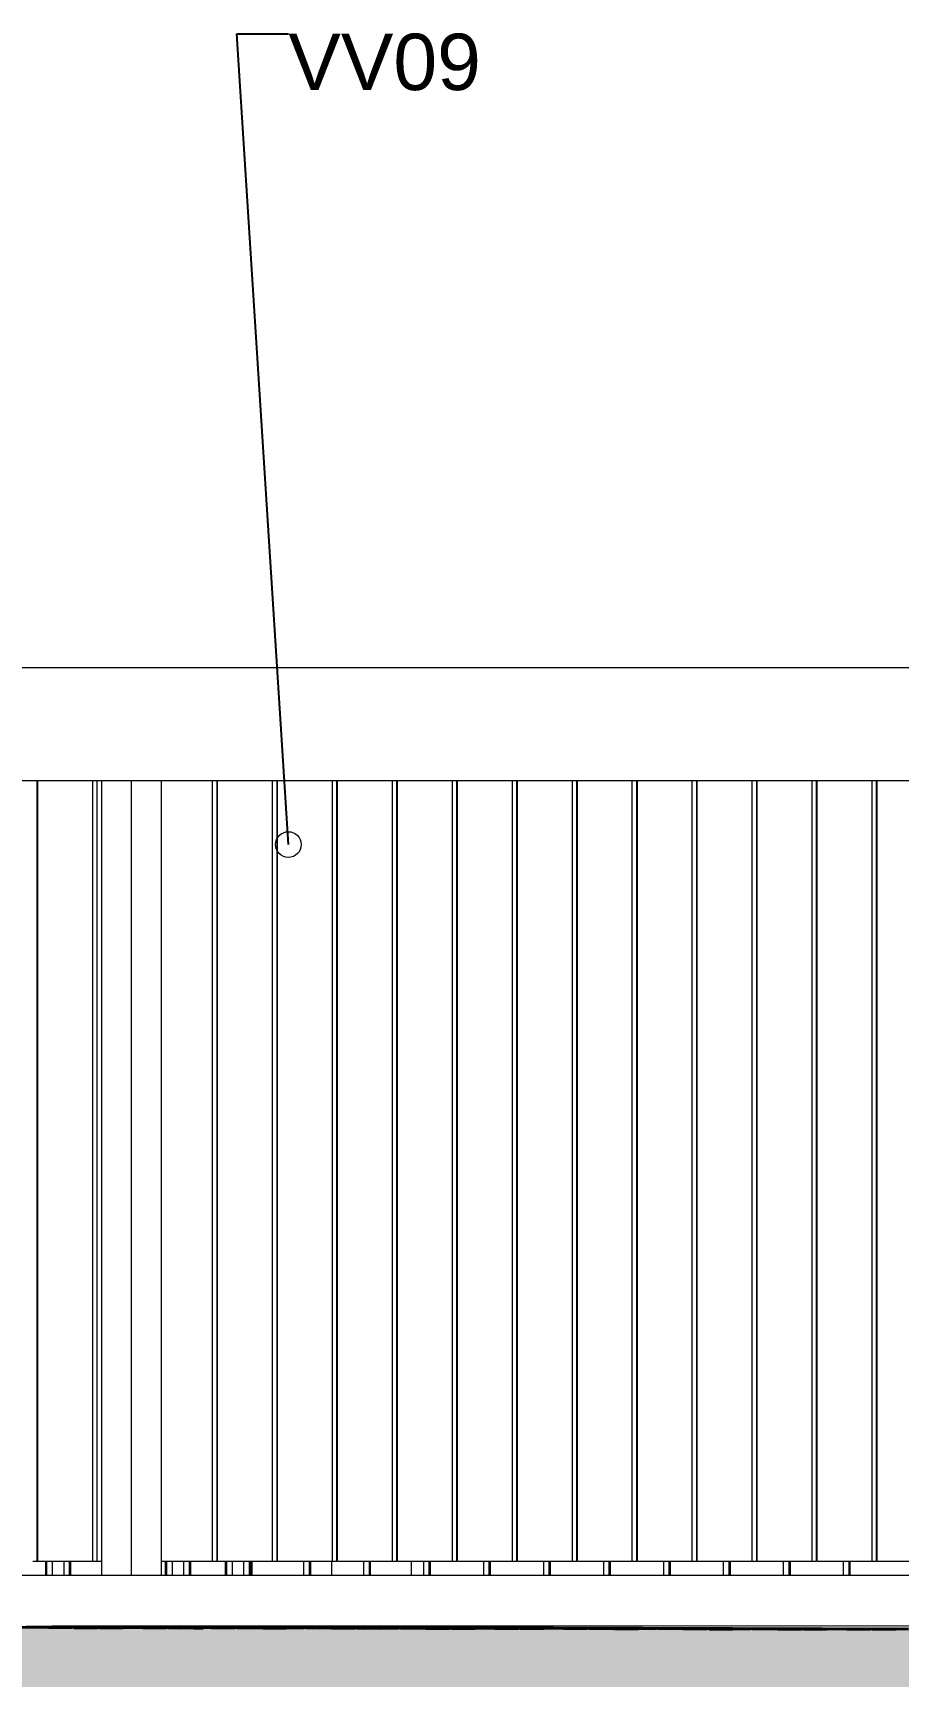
# Model space of a CAD drawing. Header units: millimetres. Extents: x -280990 to -136866, y -15139 to 7194.
# Drawn here: x -197240 to -194170, y -378 to 5452 of the extents above; entities that cross this region are included whole.
import ezdxf

# ---------------------------------------------------------------- set-up
doc = ezdxf.new("R2010")
doc.units = ezdxf.units.MM
doc.header["$MEASUREMENT"] = 0
for name, color, linetype, lineweight in [('Annotation - Label_Pen_No__1', 7, 'Continuous', 13), ('New_0_Pen_No__1', 7, 'Continuous', 13), ('New_2D Drafting - General_Pen_No__1', 7, 'Continuous', 13), ('New_Shell - Roof_Pen_No__1', 7, 'Continuous', 13), ('New_Site & Landscape - Terrain_Pen_No__1', 7, 'Continuous', 13), ('New_Structural - Bearing_Pen_No__1', 7, 'Continuous', 13)]:
    doc.layers.add(name, color=color, linetype=linetype, lineweight=lineweight)
for name, color, linetype, lineweight, true_color in [('New_2D Drafting - General_Pen_No__61', 7, 'Continuous', 20, 0x6a6a6a), ('New_Site & Landscape - Terrain_Pen_No__180', 7, 'Continuous', 15, 0xd6cda7), ('New_Site & Landscape - Terrain_Pen_No__93', 7, 'Continuous', 13, 0xa2a233)]:
    doc.layers.add(name, color=color, linetype=linetype, lineweight=lineweight, true_color=true_color)
doc.styles.add('GENERATED_STYLE_1', font='')
doc.styles.get('GENERATED_STYLE_1').set_extended_font_data('Arial')
doc.dimstyles.new('GENERATED_STYLE__2', dxfattribs={"dimtxt": 0.18, "dimasz": 182.4, "dimexe": 0.18, "dimexo": 0.0625, "dimgap": 0, "dimtad": 0, "dimtih": 1, "dimtoh": 1, "dimdec": 4, "dimzin": 0, "dimdsep": 46, "dimcen": 0.09, "dimadec": 0, "dimazin": 0, "dimtfac": 1, "dimtdec": 4, "dimtmove": 0, "dimatfit": 3, "dimldrblk": 'ARROWHEAD_1', "dimfxl": 0, "dimtolj": 1, "dimtzin": 0, "dimarcsym": 0})

# ---------------------------------------------------------------- blocks, each defined once
blk = doc.blocks.new('ARROWHEAD_1')
at = {"color": 0, "linetype": 'Continuous', "lineweight": 0}
blk.add_line((0, 0), (-1, 0), dxfattribs=at)
blk.add_circle((0, 0), 0.25, dxfattribs=at)

msp = doc.modelspace()

# ---------------------------------------------------------------- hatches: boundary and pattern name
at = {"layer": 'New_2D Drafting - General_Pen_No__61', "linetype": 'Continuous', "lineweight": 20, "true_color": 0x6a6a6a}
h = msp.add_hatch(dxfattribs=at)
h.set_pattern_fill('Dashed_0002', color=251, style=0, pattern_type=2)
h.set_pattern_definition([(45, (-941499.18, -2e-12), (-183.84776, 183.84776), [194.99999, -65]), (45, (-941499.18, 183.85), (-183.84776, 183.84776), [194.99999, -65])])
h.paths.add_polyline_path([(-222021.0116, -2621.8452), (-222021.0116, -11572.327), (-190614.3895, -11572.327), (-190614.3895, -199.363), (-197156.8894, -200.6962), (-197156.8884, -205.6962), (-201626.3622, -201.208), (-204316.707, -199.8387), (-207647.7489, -199.8387), (-211829.8206, -199.8387), (-214196.2217, -216.8353), (-214344.4356, -215.9146), (-222021.0116, -280.0598)])
at = {"layer": 'New_Site & Landscape - Terrain_Pen_No__180', "linetype": 'Continuous', "lineweight": 0, "true_color": 0x353329}
msp.add_hatch(color=250, dxfattribs=at).paths.add_polyline_path([(-202316.7416, -199.0045), (-203815.861, -199.9446), (-210881.6268, -199.9446), (-211646.8721, -200.0474), (-212846.4585, -210.2176), (-221414.7347, -277.7897), (-221414.7347, -15138.6962), (-190741.844, -15138.6962), (-190741.844, -221.3919)])

# ---------------------------------------------------------------- linework, layer by layer
at = {"layer": 'New_0_Pen_No__1', "color": 7, "linetype": 'Continuous', "lineweight": 13}
msp.add_line((-197315.8734, -20), (-191943.5418, -20), dxfattribs=at)
at = {"layer": 'New_2D Drafting - General_Pen_No__1', "color": 7, "linetype": 'Continuous', "lineweight": 13, "flags": 128}
msp.add_lwpolyline([(-222021.0116, -2621.8452), (-222021.0116, -11572.327), (-190614.3895, -11572.327), (-190614.3895, -199.363), (-197156.8894, -200.6962), (-197156.8884, -205.6962), (-201626.3622, -201.208), (-204316.707, -199.8387), (-207647.7489, -199.8387), (-211829.8206, -199.8387), (-214196.2217, -216.8353), (-214344.4356, -215.9146), (-222021.0116, -280.0598)], close=True, dxfattribs=at)
at = {"layer": 'New_Shell - Roof_Pen_No__1', "color": 7, "linetype": 'Continuous', "lineweight": 13}
for p, q in [((-202121.0427, 3200), (-191945.6622, 3200)), ((-202121.0427, 2800), (-196389.6416, 2800)), ((-196389.3843, 2800), (-196177.065, 2800)), ((-196176.5504, 2800), (-195964.4884, 2800)), ((-195963.7165, 2800), (-195751.9118, 2800)), ((-195750.8826, 2800), (-195539.3352, 2800)), ((-195538.0487, 2800), (-195326.7585, 2800)), ((-195325.2148, 2800), (-195114.1819, 2800)), ((-195112.3809, 2800), (-194901.6053, 2800)), ((-194899.547, 2800), (-194689.0287, 2800)), ((-194686.7131, 2800), (-194476.4521, 2800)), ((-194473.8792, 2800), (-194263.8754, 2800)), ((-194261.0452, 2800), (-194051.2988, 2800))]:
    msp.add_line(p, q, dxfattribs=at)
at = {"layer": 'New_Site & Landscape - Terrain_Pen_No__1', "color": 7, "linetype": 'Continuous', "lineweight": 13}
for p, q in [((-190741.844, -215.5715), (-200043.531, -197.6962)), ((-197302.9867, -205.647), (-197219.2702, -205.8378)), ((-197240.015, -204.5799), (-197301.0737, -204.5416)), ((-197237.0662, -202.7017), (-197298.1249, -202.7693)), ((-197275.3269, -207.3243), (-197191.6104, -207.515)), ((-197212.3552, -206.2571), (-197273.4139, -206.2189)), ((-197264.726, -201.3317), (-197181.0095, -201.3558)), ((-197184.6954, -207.9343), (-197245.7541, -207.8961)), ((-197240.015, -204.5799), (-197217.3571, -204.7324)), ((-197240.015, -204.5799), (-197156.2985, -204.7706)), ((-197177.0433, -203.5127), (-197238.102, -203.4744)), ((-197237.0662, -202.7017), (-197214.4084, -202.7933)), ((-197237.0662, -202.7017), (-197153.3497, -202.7257)), ((-197174.0945, -201.6983), (-197235.1532, -201.7659)), ((-197212.3552, -206.2571), (-197189.6974, -206.4096)), ((-197212.3552, -206.2571), (-197128.6387, -206.4478)), ((-197149.3835, -205.1899), (-197210.4422, -205.1517)), ((-197146.4347, -203.0682), (-197207.4934, -203.1358)), ((-197184.6954, -207.9343), (-197162.0376, -208.0869)), ((-197184.6954, -207.9343), (-197100.9789, -208.1251)), ((-197121.7237, -206.8672), (-197182.7824, -206.8289)), ((-197177.0433, -203.5127), (-197154.3854, -203.6652)), ((-197177.0433, -203.5127), (-197093.3268, -203.7034)), ((-197174.0945, -201.6983), (-197151.4367, -201.7899)), ((-197174.0945, -201.6983), (-197090.378, -201.7223)), ((-197111.1228, -200.6948), (-197172.1815, -200.7624)), ((-197094.064, -208.5444), (-197155.1226, -208.5062)), ((-197149.3835, -205.1899), (-197126.7256, -205.3424)), ((-197149.3835, -205.1899), (-197065.667, -205.3807)), ((-197086.4118, -204.1227), (-197147.4705, -204.0845)), ((-197146.4347, -203.0682), (-197123.7769, -203.1599)), ((-197146.4347, -203.0682), (-197062.7182, -203.0923)), ((-197083.463, -202.0648), (-197144.5217, -202.1324)), ((-197121.7237, -206.8672), (-197099.0659, -207.0197)), ((-197121.7237, -206.8672), (-197038.0072, -207.0579)), ((-197058.752, -205.8), (-197119.8107, -205.7617)), ((-197111.1228, -200.6948), (-197088.4649, -200.7864)), ((-197111.1228, -200.6948), (-197027.4063, -200.7188)), ((-197094.064, -208.5444), (-197071.4061, -208.6969)), ((-197094.064, -208.5444), (-197010.3474, -208.7351)), ((-197031.0922, -207.4772), (-197092.1509, -207.439)), ((-197086.4118, -204.1227), (-197063.7539, -204.2753)), ((-197086.4118, -204.1227), (-197002.6953, -204.3135)), ((-197083.463, -202.0648), (-197060.8052, -202.1564)), ((-197083.463, -202.0648), (-196999.7465, -202.0888)), ((-197020.4913, -201.0613), (-197081.55, -201.1289)), ((-197003.4325, -209.1545), (-197064.4911, -209.1162)), ((-197058.752, -205.8), (-197036.0942, -205.9525)), ((-197058.752, -205.8), (-196975.0355, -205.9907)), ((-196995.7803, -204.7328), (-197056.839, -204.6946)), ((-197055.8033, -203.4347), (-197056.8128, -203.4359)), ((-197055.8033, -203.4347), (-197054.3621, -203.4406)), ((-197055.8033, -203.4347), (-196978.1817, -203.457)), ((-196992.8315, -202.4313), (-197053.8902, -202.4989)), ((-197031.0922, -207.4772), (-197008.4344, -207.6297)), ((-197031.0922, -207.4772), (-196947.3757, -207.668)), ((-196968.1205, -206.41), (-197029.1792, -206.3718)), ((-197020.4913, -201.0613), (-196997.8335, -201.153)), ((-197020.4913, -201.0613), (-196936.7748, -201.0854)), ((-197003.4325, -209.1545), (-196980.7746, -209.307)), ((-197003.4325, -209.1545), (-196919.7159, -209.3452)), ((-196940.4608, -208.0873), (-197001.5194, -208.049)), ((-196995.7803, -204.7328), (-196973.1225, -204.8853)), ((-196995.7803, -204.7328), (-196912.0638, -204.9235)), ((-196939.4415, -203.6615), (-196993.8673, -203.6274)), ((-196992.8315, -202.4313), (-196970.1737, -202.5229)), ((-196992.8315, -202.4313), (-196909.115, -202.4553)), ((-196929.8598, -201.4278), (-196990.9185, -201.4954)), ((-196720.2254, -200.2248), (-196987.1733, -203.5697)), ((-196978.1817, -203.457), (-196972.0867, -203.4889)), ((-196968.1205, -206.41), (-196945.4627, -206.5626)), ((-196968.1205, -206.41), (-196884.404, -206.6008)), ((-196905.1488, -205.3429), (-196966.2075, -205.3046)), ((-196927.8361, -202.8262), (-196963.2587, -202.8654)), ((-196940.4608, -208.0873), (-196917.8029, -208.2398)), ((-196940.4608, -208.0873), (-196856.7442, -208.278)), ((-196877.4891, -207.0201), (-196938.5477, -206.9819)), ((-196931.0219, -203.6776), (-196910.1507, -203.8181)), ((-196929.8598, -201.4278), (-196907.202, -201.5195)), ((-196929.8598, -201.4278), (-196846.1433, -201.4519)), ((-196866.8881, -200.4244), (-196927.9468, -200.492)), ((-196902.2001, -202.9108), (-196927.8363, -202.8262)), ((-196849.8293, -208.6973), (-196910.8879, -208.6591)), ((-196908.7238, -203.7205), (-196849.0921, -203.8564)), ((-196905.1488, -205.3429), (-196882.491, -205.4954)), ((-196905.1488, -205.3429), (-196821.4323, -205.5336)), ((-196842.1771, -204.2757), (-196903.2358, -204.2374)), ((-196902.2001, -202.9108), (-196879.5422, -203.1474)), ((-196902.2001, -202.9108), (-196818.4835, -203.3489)), ((-196846.0927, -201.802), (-196900.287, -201.862)), ((-196877.4891, -207.0201), (-196854.8312, -207.1726)), ((-196877.4891, -207.0201), (-196793.7725, -207.2108)), ((-196814.5173, -205.9529), (-196875.576, -205.9147)), ((-196811.5686, -203.857), (-196872.6272, -203.6555)), ((-196866.8881, -200.4244), (-196844.2303, -200.516)), ((-196866.8881, -200.4244), (-196783.1716, -200.4484)), ((-196849.8293, -208.6973), (-196827.1714, -208.8498)), ((-196849.8293, -208.6973), (-196766.1127, -208.8881)), ((-196786.8576, -207.6302), (-196847.9162, -207.5919)), ((-196839.2284, -201.8246), (-196846.0936, -201.802)), ((-196842.1771, -204.2757), (-196819.5193, -204.4282)), ((-196842.1771, -204.2757), (-196758.4606, -204.4664)), ((-196839.2284, -201.8246), (-196816.5705, -202.0612)), ((-196839.2284, -201.8246), (-196755.5118, -202.2627)), ((-196776.2566, -200.7909), (-196837.3153, -200.8585)), ((-196759.1978, -209.3074), (-196820.2565, -209.2692)), ((-196814.5173, -205.9529), (-196791.8595, -206.1054)), ((-196814.5173, -205.9529), (-196730.8008, -206.1437)), ((-196751.5456, -204.8857), (-196812.6043, -204.8475)), ((-196811.5686, -203.857), (-196805.6852, -203.9185)), ((-196811.5686, -203.857), (-196796.4346, -203.9362)), ((-196748.5969, -202.7708), (-196809.6555, -202.5693)), ((-196786.8576, -207.6302), (-196764.1997, -207.7827)), ((-196786.8576, -207.6302), (-196703.141, -207.8209)), ((-196723.8859, -206.563), (-196784.9445, -206.5247)), ((-196776.2566, -200.7909), (-196768.0502, -200.8241)), ((-196776.2566, -200.7909), (-196765.6447, -200.794)), ((-196768.0512, -200.8241), (-196753.5988, -200.975)), ((-196765.6459, -200.794), (-196692.5401, -201.1765)), ((-196759.1978, -209.3074), (-196736.5399, -209.4599)), ((-196759.1978, -209.3074), (-196675.4812, -209.4981)), ((-196696.2261, -208.2402), (-196757.2847, -208.202)), ((-196751.5456, -204.8857), (-196728.8878, -205.0382)), ((-196751.5456, -204.8857), (-196667.8291, -205.0765)), ((-196748.5969, -202.7708), (-196725.939, -203.0074)), ((-196748.5969, -202.7708), (-196664.8803, -203.209)), ((-196685.6252, -201.6846), (-196746.6838, -201.4831)), ((-196723.8859, -206.563), (-196701.228, -206.7155)), ((-196723.8859, -206.563), (-196640.1693, -206.7537)), ((-196660.9142, -205.4958), (-196721.9728, -205.4576)), ((-196657.9654, -203.7171), (-196719.024, -203.5155)), ((-196696.2261, -208.2402), (-196673.5682, -208.3927)), ((-196696.2261, -208.2402), (-196612.5095, -208.431)), ((-196633.2544, -207.173), (-196694.313, -207.1348)), ((-196685.6252, -201.6846), (-196662.9673, -201.9212)), ((-196685.6252, -201.6846), (-196601.9086, -202.1228)), ((-196622.6535, -200.5984), (-196683.7121, -200.3969)), ((-196668.5663, -209.9175), (-196677.1534, -209.9121)), ((-196668.5663, -209.9175), (-196666.225, -209.9332)), ((-196668.5663, -209.9175), (-196635.9521, -209.9918)), ((-196605.5946, -208.8503), (-196666.6533, -208.812)), ((-196660.9142, -205.4958), (-196638.2563, -205.6483)), ((-196660.9142, -205.4958), (-196577.1976, -205.6865)), ((-196597.9424, -204.4286), (-196659.0011, -204.3904)), ((-196657.9654, -203.7171), (-196635.3075, -203.9536)), ((-196657.9654, -203.7171), (-196574.2488, -204.1552)), ((-196594.9937, -202.6309), (-196656.0523, -202.4293)), ((-196633.2544, -207.173), (-196610.5965, -207.3255)), ((-196633.2544, -207.173), (-196549.5378, -207.3638)), ((-196570.2827, -206.1059), (-196631.3413, -206.0676)), ((-196622.6535, -200.5984), (-196599.9956, -200.835)), ((-196622.6535, -200.5984), (-196538.9369, -201.0366)), ((-196605.5946, -208.8503), (-196582.9367, -209.0028)), ((-196605.5946, -208.8503), (-196521.878, -209.041)), ((-196542.6229, -207.7831), (-196603.6816, -207.7449)), ((-196597.9424, -204.4286), (-196575.2846, -204.5811)), ((-196597.9424, -204.4286), (-196514.2259, -204.6194)), ((-196594.9937, -202.6309), (-196572.3358, -202.8674)), ((-196594.9937, -202.6309), (-196511.2771, -203.069)), ((-196532.022, -201.5447), (-196593.0806, -201.3431)), ((-196514.9631, -209.4603), (-196576.0218, -209.4221)), ((-196570.2827, -206.1059), (-196547.6248, -206.2584)), ((-196570.2827, -206.1059), (-196486.5661, -206.2966)), ((-196507.311, -205.0387), (-196568.3696, -205.0004)), ((-196504.3622, -203.5771), (-196565.4209, -203.3755)), ((-196542.6229, -207.7831), (-196519.965, -207.9356)), ((-196542.6229, -207.7831), (-196458.9063, -207.9738)), ((-196479.6512, -206.7159), (-196540.7098, -206.6777)), ((-196532.022, -201.5447), (-196509.3641, -201.7812)), ((-196532.022, -201.5447), (-196448.3054, -201.9828)), ((-196514.9631, -209.4603), (-196492.3052, -209.6128)), ((-196514.9631, -209.4603), (-196431.2466, -209.6511)), ((-196451.9914, -208.3931), (-196513.0501, -208.3549)), ((-196507.311, -205.0387), (-196484.6531, -205.1912)), ((-196507.311, -205.0387), (-196423.5944, -205.2294)), ((-196504.3622, -203.5771), (-196481.7043, -203.8136)), ((-196504.3622, -203.5771), (-196420.6456, -204.0152)), ((-196441.3905, -202.4909), (-196502.4491, -202.2893)), ((-196424.3316, -210.0704), (-196485.3903, -210.0322)), ((-196479.6512, -206.7159), (-196456.9933, -206.8684)), ((-196479.6512, -206.7159), (-196395.9346, -206.9067)), ((-196416.6795, -205.6487), (-196477.7381, -205.6105)), ((-196413.7307, -204.5233), (-196474.7894, -204.3217)), ((-196451.9914, -208.3931), (-196429.3335, -208.5457)), ((-196451.9914, -208.3931), (-196368.2748, -208.5839)), ((-196389.0197, -207.326), (-196450.0784, -207.2877)), ((-196441.3905, -202.4909), (-196418.7326, -202.7274)), ((-196441.3905, -202.4909), (-196357.6739, -202.929)), ((-196378.4188, -201.4047), (-196439.4774, -201.2031)), ((-196424.3316, -210.0704), (-196401.6737, -210.2229)), ((-196424.3316, -210.0704), (-196340.6151, -210.2611)), ((-196361.3599, -209.0032), (-196422.4186, -208.965)), ((-196416.6795, -205.6487), (-196394.0216, -205.8012)), ((-196416.6795, -205.6487), (-196332.9629, -205.8395)), ((-196413.7307, -204.5233), (-196396.3141, -204.7051)), ((-196413.7307, -204.5233), (-196368.9298, -204.7578)), ((-196350.759, -203.4371), (-196411.8177, -203.2355)), ((-196389.0197, -207.326), (-196366.3618, -207.4785)), ((-196389.0197, -207.326), (-196305.3031, -207.5167)), ((-196326.048, -206.2588), (-196387.1067, -206.2206)), ((-196378.4188, -201.4047), (-196355.7609, -201.6412)), ((-196378.4188, -201.4047), (-196294.7022, -201.8428)), ((-196361.3599, -209.0032), (-196338.702, -209.1557)), ((-196361.3599, -209.0032), (-196277.6434, -209.194)), ((-196298.3882, -207.936), (-196359.4469, -207.8978)), ((-196350.759, -203.4371), (-196328.1011, -203.6737)), ((-196350.759, -203.4371), (-196267.0424, -203.8752)), ((-196287.7873, -202.3509), (-196348.846, -202.1493)), ((-196270.7284, -209.6133), (-196331.7871, -209.575)), ((-196326.048, -206.2588), (-196303.3901, -206.4113)), ((-196326.048, -206.2588), (-196242.3314, -206.4495)), ((-196263.0763, -205.1916), (-196324.1349, -205.1534)), ((-196260.1275, -204.3833), (-196321.1862, -204.1818)), ((-196298.3882, -207.936), (-196275.7303, -208.0885)), ((-196298.3882, -207.936), (-196214.6717, -208.1268)), ((-196235.4165, -206.8688), (-196296.4752, -206.8306)), ((-196287.7873, -202.3509), (-196265.1294, -202.5875)), ((-196287.7873, -202.3509), (-196204.0707, -202.789)), ((-196270.7284, -209.6133), (-196248.0705, -209.7658)), ((-196270.7284, -209.6133), (-196187.0119, -209.804)), ((-196207.7567, -208.5461), (-196268.8154, -208.5079)), ((-196263.0763, -205.1916), (-196240.4184, -205.3441)), ((-196263.0763, -205.1916), (-196179.3597, -205.3824)), ((-196260.1275, -204.3833), (-196237.4696, -204.6199)), ((-196260.1275, -204.3833), (-196176.411, -204.8214)), ((-196197.1558, -203.2971), (-196258.2145, -203.0956)), ((-196180.0969, -210.2233), (-196241.1556, -210.1851)), ((-196235.4165, -206.8688), (-196212.7586, -207.0214)), ((-196235.4165, -206.8688), (-196151.7, -207.0596)), ((-196172.4448, -205.8017), (-196233.5035, -205.7634)), ((-196207.7567, -208.5461), (-196185.0988, -208.6986)), ((-196207.7567, -208.5461), (-196124.0402, -208.7368)), ((-196144.785, -207.4789), (-196205.8437, -207.4407)), ((-196197.1558, -203.2971), (-196174.4979, -203.5337)), ((-196197.1558, -203.2971), (-196113.4392, -203.7352)), ((-196134.1841, -202.2109), (-196195.2428, -202.0094)), ((-196180.0969, -210.2233), (-196157.4391, -210.3758)), ((-196180.0969, -210.2233), (-196096.3804, -210.4141)), ((-196117.1252, -209.1561), (-196178.1839, -209.1179)), ((-196172.4448, -205.8017), (-196149.7869, -205.9542)), ((-196172.4448, -205.8017), (-196088.7282, -205.9924)), ((-196106.5243, -204.2433), (-196167.583, -204.0418)), ((-196089.4654, -210.8334), (-196150.5241, -210.7952)), ((-196144.785, -207.4789), (-196122.1271, -207.6314)), ((-196144.785, -207.4789), (-196061.0685, -207.6697)), ((-196081.8133, -206.4117), (-196142.872, -206.3735)), ((-196134.1841, -202.2109), (-196111.5262, -202.4475)), ((-196134.1841, -202.2109), (-196050.4675, -202.649)), ((-196117.1252, -209.1561), (-196094.4673, -209.3087)), ((-196117.1252, -209.1561), (-196033.4087, -209.3469)), ((-196054.1535, -208.089), (-196115.2122, -208.0507)), ((-196106.5243, -204.2433), (-196083.8664, -204.4799)), ((-196106.5243, -204.2433), (-196022.8078, -204.6814)), ((-196043.5526, -203.1571), (-196104.6113, -202.9556)), ((-196089.4654, -210.8334), (-196066.8076, -210.9859)), ((-196089.4654, -210.8334), (-196005.7489, -211.0241)), ((-196026.4937, -209.7662), (-196087.5524, -209.728)), ((-196081.8133, -206.4117), (-196059.1554, -206.5642)), ((-196081.8133, -206.4117), (-195998.0968, -206.6025)), ((-196015.8928, -205.1896), (-196076.9515, -204.988)), ((-196054.1535, -208.089), (-196031.4956, -208.2415)), ((-196054.1535, -208.089), (-195970.437, -208.2797)), ((-195991.1818, -207.0218), (-196052.2405, -206.9836)), ((-196043.5526, -203.1571), (-196020.8947, -203.3937)), ((-196043.5526, -203.1571), (-195959.8361, -203.5952)), ((-194439.3746, -208.4659), (-196028.9398, -202.5191)), ((-196026.4937, -209.7662), (-196003.8359, -209.9187)), ((-196026.4937, -209.7662), (-195942.7772, -209.957)), ((-195963.522, -208.699), (-196024.5807, -208.6608)), ((-196015.8928, -205.1896), (-195993.2349, -205.4261)), ((-196015.8928, -205.1896), (-195941.425, -205.5793)), ((-195952.9211, -204.1034), (-196013.9798, -203.9018)), ((-196000.9488, -205.465), (-195996.1837, -205.4971)), ((-195935.8622, -210.3763), (-195996.9209, -210.338)), ((-195991.1818, -207.0218), (-195968.5239, -207.1743)), ((-195991.1818, -207.0218), (-195907.4653, -207.2125)), ((-195928.2101, -205.9546), (-195989.2688, -205.9164)), ((-195963.522, -208.699), (-195940.8642, -208.8515)), ((-195963.522, -208.699), (-195879.8055, -208.8898)), ((-195900.5503, -207.6318), (-195961.609, -207.5936)), ((-195952.9211, -204.1034), (-195930.2632, -204.3399)), ((-195952.9211, -204.1034), (-195869.2046, -204.5415)), ((-195939.7846, -202.8526), (-195951.0081, -202.8156)), ((-195935.8622, -210.3763), (-195913.2044, -210.5288)), ((-195935.8622, -210.3763), (-195852.1457, -210.567)), ((-195872.8905, -209.3091), (-195933.9492, -209.2708)), ((-195928.2101, -205.9546), (-195905.5522, -206.1071)), ((-195928.2101, -205.9546), (-195844.4936, -206.1454)), ((-195862.2896, -205.0496), (-195923.3483, -204.848)), ((-195845.2308, -210.9863), (-195906.2894, -210.9481)), ((-195900.5503, -207.6318), (-195877.8924, -207.7844)), ((-195900.5503, -207.6318), (-195816.8338, -207.8226)), ((-195837.5786, -206.5647), (-195898.6373, -206.5264)), ((-195886.6769, -203.0513), (-195867.2915, -203.2537)), ((-195875.2584, -203.094), (-195806.2329, -203.4553)), ((-195872.8905, -209.3091), (-195850.2327, -209.4616)), ((-195872.8905, -209.3091), (-195789.174, -209.4998)), ((-195809.9188, -208.2419), (-195870.9775, -208.2037)), ((-195862.2896, -205.0496), (-195839.6317, -205.2861)), ((-195862.2896, -205.0496), (-195778.5731, -205.4877)), ((-195799.3179, -203.9634), (-195860.3766, -203.7618)), ((-195845.2308, -210.9863), (-195822.5729, -211.1388)), ((-195845.2308, -210.9863), (-195761.5142, -211.1771)), ((-195782.259, -209.9191), (-195843.3177, -209.8809)), ((-195837.5786, -206.5647), (-195814.9207, -206.7172)), ((-195837.5786, -206.5647), (-195753.8621, -206.7554)), ((-195754.5993, -211.5964), (-195815.6579, -211.5581)), ((-195809.9188, -208.2419), (-195787.261, -208.3944)), ((-195809.9188, -208.2419), (-195726.2023, -208.4327)), ((-195746.9471, -207.1747), (-195808.0058, -207.1365)), ((-195799.3179, -203.9634), (-195776.66, -204.1999)), ((-195799.3179, -203.9634), (-195715.6014, -204.4015)), ((-195782.259, -209.9191), (-195759.6012, -210.0717)), ((-195782.259, -209.9191), (-195698.5425, -210.1099)), ((-195719.2873, -208.852), (-195780.346, -208.8137)), ((-195708.6864, -204.9096), (-195769.7451, -204.708)), ((-195754.5993, -211.5964), (-195733.7453, -211.7368)), ((-195754.5993, -211.5964), (-195670.8827, -211.7871)), ((-195691.6276, -210.5292), (-195752.6862, -210.491)), ((-195746.9471, -207.1747), (-195724.2893, -207.3272)), ((-195746.9471, -207.1747), (-195663.2306, -207.3655)), ((-195683.9754, -206.1075), (-195745.0341, -206.0693)), ((-195719.2873, -208.852), (-195696.6295, -209.0045)), ((-195719.2873, -208.852), (-195635.5708, -209.0427)), ((-195656.3156, -207.7848), (-195717.3743, -207.7465)), ((-195708.6864, -204.9096), (-195686.0286, -205.1461)), ((-195708.6864, -204.9096), (-195624.9699, -205.3477)), ((-195691.6276, -210.5292), (-195668.9697, -210.6817)), ((-195691.6276, -210.5292), (-195607.911, -210.72)), ((-195628.6559, -209.462), (-195689.7145, -209.4238)), ((-195683.9754, -206.1075), (-195661.3175, -206.2601)), ((-195683.9754, -206.1075), (-195600.2589, -206.2983)), ((-195618.0549, -205.8558), (-195679.1136, -205.6542)), ((-195600.9961, -211.1393), (-195662.0547, -211.101)), ((-195656.3156, -207.7848), (-195633.6578, -207.9373)), ((-195656.3156, -207.7848), (-195572.5991, -207.9755)), ((-195593.3439, -206.7176), (-195654.4026, -206.6794)), ((-195628.6559, -209.462), (-195605.998, -209.6145)), ((-195628.6559, -209.462), (-195544.9393, -209.6528)), ((-195565.6841, -208.3948), (-195626.7428, -208.3566)), ((-195626.4042, -204.025), (-195623.0568, -204.0599)), ((-195618.0549, -205.8558), (-195595.3971, -206.0924)), ((-195618.0549, -205.8558), (-195534.3384, -206.2939)), ((-195555.0832, -204.7696), (-195616.1419, -204.568)), ((-195600.9961, -211.1393), (-195578.3382, -211.2918)), ((-195600.9961, -211.1393), (-195517.2795, -211.33)), ((-195538.0244, -210.0721), (-195599.083, -210.0338)), ((-195593.3439, -206.7176), (-195570.6861, -206.8701)), ((-195593.3439, -206.7176), (-195509.6274, -206.9083)), ((-195510.3646, -211.7493), (-195571.4233, -211.7111)), ((-195565.6841, -208.3948), (-195543.0263, -208.5474)), ((-195565.6841, -208.3948), (-195481.9676, -208.5856)), ((-195502.7124, -207.3277), (-195563.7711, -207.2894)), ((-195555.0832, -204.7696), (-195532.4254, -205.0062)), ((-195555.0832, -204.7696), (-195471.3667, -205.2077)), ((-195538.0244, -210.0721), (-195515.3665, -210.2246)), ((-195538.0244, -210.0721), (-195454.3078, -210.2628)), ((-195475.0527, -209.0049), (-195536.1113, -208.9667)), ((-195464.4517, -205.7158), (-195525.5104, -205.5143)), ((-195510.3646, -211.7493), (-195487.7067, -211.9018)), ((-195510.3646, -211.7493), (-195426.648, -211.9401)), ((-195447.3929, -210.6821), (-195508.4515, -210.6439)), ((-195502.7124, -207.3277), (-195480.0546, -207.4802)), ((-195502.7124, -207.3277), (-195418.9959, -207.5184)), ((-195475.0527, -209.0049), (-195452.3948, -209.1574)), ((-195475.0527, -209.0049), (-195391.3361, -209.1956)), ((-195412.081, -207.9377), (-195473.1396, -207.8995)), ((-195464.4517, -205.7158), (-195441.7939, -205.9524)), ((-195464.4517, -205.7158), (-195380.7352, -206.1539)), ((-195447.3929, -210.6821), (-195424.735, -210.8347)), ((-195447.3929, -210.6821), (-195363.6763, -210.8729)), ((-195384.4212, -209.615), (-195445.4798, -209.5767)), ((-195373.8203, -206.662), (-195434.8789, -206.4605)), ((-195356.7614, -211.2922), (-195417.8201, -211.254)), ((-195412.081, -207.9377), (-195389.4231, -208.0902)), ((-195412.081, -207.9377), (-195328.3644, -208.1285)), ((-195349.1092, -206.8705), (-195410.1679, -206.8323)), ((-195384.4212, -209.615), (-195361.7633, -209.7675)), ((-195384.4212, -209.615), (-195300.7046, -209.8057)), ((-195321.4495, -208.5478), (-195382.5081, -208.5095)), ((-195373.8203, -206.662), (-195372.8866, -206.6718)), ((-195373.8203, -206.662), (-195371.4186, -206.6746)), ((-195310.8486, -205.5758), (-195371.9072, -205.3743)), ((-195356.7614, -211.2922), (-195334.1035, -211.4447)), ((-195356.7614, -211.2922), (-195273.0448, -211.4829)), ((-195293.7897, -210.225), (-195354.8484, -210.1868)), ((-195349.1092, -206.8705), (-195326.4514, -207.0231)), ((-195349.1092, -206.8705), (-195265.3927, -207.0613)), ((-195266.1299, -211.9023), (-195327.1886, -211.864)), ((-195321.4495, -208.5478), (-195298.7916, -208.7003)), ((-195321.4495, -208.5478), (-195237.7329, -208.7385)), ((-195258.4778, -207.4806), (-195319.5364, -207.4424)), ((-195310.8486, -205.5758), (-195288.1907, -205.8124)), ((-195310.8486, -205.5758), (-195227.132, -206.014)), ((-195293.7897, -210.225), (-195271.1318, -210.3775)), ((-195293.7897, -210.225), (-195210.0731, -210.4158)), ((-195230.818, -209.1578), (-195291.8766, -209.1196)), ((-195220.2171, -206.5221), (-195281.2757, -206.3205)), ((-195266.1299, -211.9023), (-195243.472, -212.0548)), ((-195266.1299, -211.9023), (-195182.4134, -212.093)), ((-195203.1582, -210.8351), (-195264.2169, -210.7968)), ((-195258.4778, -207.4806), (-195235.8199, -207.6331)), ((-195258.4778, -207.4806), (-195174.7612, -207.6713)), ((-195175.4984, -212.5123), (-195236.5571, -212.4741)), ((-195230.818, -209.1578), (-195208.1601, -209.3104)), ((-195230.818, -209.1578), (-195147.1014, -209.3486)), ((-195167.8463, -208.0907), (-195228.9049, -208.0524)), ((-195220.2171, -206.5221), (-195197.5592, -206.7586)), ((-195220.2171, -206.5221), (-195136.5005, -206.9602)), ((-195203.1582, -210.8351), (-195180.5003, -210.9876)), ((-195203.1582, -210.8351), (-195119.4417, -211.0258)), ((-195140.1865, -209.7679), (-195201.2452, -209.7297)), ((-195175.4984, -212.5123), (-195152.8405, -212.6648)), ((-195175.4984, -212.5123), (-195091.7819, -212.7031)), ((-195112.5267, -211.4451), (-195173.5854, -211.4069)), ((-195167.8463, -208.0907), (-195145.1884, -208.2432)), ((-195167.8463, -208.0907), (-195084.1297, -208.2814)), ((-195140.1865, -209.7679), (-195117.5286, -209.9204)), ((-195140.1865, -209.7679), (-195056.4699, -209.9586)), ((-195077.2148, -208.7007), (-195138.2735, -208.6625)), ((-195066.6139, -206.3821), (-195127.6725, -206.1805)), ((-195112.5267, -211.4451), (-195089.8688, -211.5976)), ((-195112.5267, -211.4451), (-195028.8102, -211.6359)), ((-195049.555, -210.378), (-195110.6137, -210.3397)), ((-195021.8952, -212.0552), (-195082.9539, -212.017)), ((-195077.2148, -208.7007), (-195054.5569, -208.8532)), ((-195077.2148, -208.7007), (-194993.4982, -208.8915)), ((-195014.2431, -207.6335), (-195075.3017, -207.5953)), ((-195066.6139, -206.3821), (-195043.956, -206.6186)), ((-195066.6139, -206.3821), (-194982.8973, -206.8202)), ((-195049.555, -210.378), (-195026.8971, -210.5305)), ((-195049.555, -210.378), (-194965.8385, -210.5687)), ((-194986.5833, -209.3108), (-195047.642, -209.2725)), ((-194975.9824, -207.3283), (-195037.0411, -207.1267)), ((-195021.8952, -212.0552), (-194999.2373, -212.2077)), ((-195021.8952, -212.0552), (-194938.1787, -212.2459)), ((-194958.9235, -210.988), (-195019.9822, -210.9498)), ((-195014.2431, -207.6335), (-194991.5852, -207.786)), ((-195014.2431, -207.6335), (-194930.5265, -207.8243)), ((-194931.2637, -212.6653), (-194992.3224, -212.627)), ((-194986.5833, -209.3108), (-194963.9254, -209.4633)), ((-194986.5833, -209.3108), (-194902.8668, -209.5015)), ((-194923.6116, -208.2436), (-194984.6703, -208.2054)), ((-194975.9824, -207.3283), (-194963.5156, -207.4585)), ((-194975.9824, -207.3283), (-194943.9138, -207.4961)), ((-194958.9235, -210.988), (-194936.2656, -211.1405)), ((-194958.9235, -210.988), (-194875.207, -211.1788)), ((-194895.9518, -209.9208), (-194957.0105, -209.8826)), ((-194931.2637, -212.6653), (-194908.6059, -212.8178)), ((-194931.2637, -212.6653), (-194847.5472, -212.856)), ((-194868.292, -211.5981), (-194929.3507, -211.5598)), ((-194923.6116, -208.2436), (-194900.9537, -208.3961)), ((-194923.6116, -208.2436), (-194839.895, -208.4343)), ((-194840.6322, -213.2753), (-194901.6909, -213.2371)), ((-194895.9518, -209.9208), (-194873.2939, -210.0733)), ((-194895.9518, -209.9208), (-194812.2353, -210.1116)), ((-194832.9801, -208.8537), (-194894.0388, -208.8154)), ((-194822.3792, -207.1883), (-194883.4379, -206.9868)), ((-194868.292, -211.5981), (-194845.6342, -211.7506)), ((-194868.292, -211.5981), (-194784.5755, -211.7888)), ((-194805.3203, -210.5309), (-194866.379, -210.4927)), ((-194840.6322, -213.2753), (-194817.9744, -213.4278)), ((-194840.6322, -213.2753), (-194756.9157, -213.4661)), ((-194777.6605, -212.2081), (-194838.7192, -212.1699)), ((-194832.9801, -208.8537), (-194810.3222, -209.0062)), ((-194832.9801, -208.8537), (-194749.2636, -209.0444)), ((-194804.0027, -207.7652), (-194831.0671, -207.7482)), ((-194822.3792, -207.1883), (-194799.7213, -207.4249)), ((-194822.3792, -207.1883), (-194738.6626, -207.6264)), ((-194805.3203, -210.5309), (-194782.6624, -210.6834)), ((-194805.3203, -210.5309), (-194721.6038, -210.7216)), ((-194742.3486, -209.4637), (-194803.4073, -209.4255)), ((-194777.6605, -212.2081), (-194755.0027, -212.3606)), ((-194777.6605, -212.2081), (-194693.944, -212.3989)), ((-194714.6888, -211.141), (-194775.7475, -211.1027)), ((-194760.8513, -207.8481), (-194747.3505, -207.939)), ((-194687.029, -212.8182), (-194748.0877, -212.78)), ((-194742.3486, -209.4637), (-194719.6907, -209.6162)), ((-194742.3486, -209.4637), (-194658.6321, -209.6545)), ((-194679.3769, -208.3965), (-194740.4356, -208.3583)), ((-194714.6888, -211.141), (-194692.031, -211.2935)), ((-194714.6888, -211.141), (-194630.9723, -211.3317)), ((-194651.7171, -210.0738), (-194712.7758, -210.0355)), ((-194687.029, -212.8182), (-194664.3712, -212.9707)), ((-194687.029, -212.8182), (-194603.3125, -213.0089)), ((-194624.0573, -211.751), (-194685.116, -211.7128)), ((-194679.3769, -208.3965), (-194656.719, -208.549)), ((-194679.3769, -208.3965), (-194595.6604, -208.5873)), ((-194596.3976, -213.4282), (-194657.4562, -213.39)), ((-194651.7171, -210.0738), (-194629.0593, -210.2263)), ((-194651.7171, -210.0738), (-194568.0006, -210.2645)), ((-194588.7454, -209.0066), (-194649.8041, -208.9684)), ((-194578.1445, -207.9946), (-194639.2032, -207.793)), ((-194624.0573, -211.751), (-194601.3995, -211.9035)), ((-194624.0573, -211.751), (-194540.3408, -211.9418)), ((-194561.0856, -210.6838), (-194622.1443, -210.6456)), ((-194596.3976, -213.4282), (-194573.7397, -213.5808)), ((-194596.3976, -213.4282), (-194512.681, -213.619)), ((-194533.4259, -212.3611), (-194594.4845, -212.3228)), ((-194588.7454, -209.0066), (-194566.0875, -209.1591)), ((-194588.7454, -209.0066), (-194505.0289, -209.1973)), ((-194578.1445, -207.9946), (-194555.4866, -208.2311)), ((-194578.1445, -207.9946), (-194516.409, -208.3176)), ((-194505.7661, -214.0383), (-194561.9799, -214.0031)), ((-194561.0856, -210.6838), (-194538.4278, -210.8363)), ((-194561.0856, -210.6838), (-194477.3691, -210.8746)), ((-194498.1139, -209.6166), (-194559.1726, -209.5784)), ((-194533.4259, -212.3611), (-194510.768, -212.5136)), ((-194533.4259, -212.3611), (-194449.7093, -212.5518)), ((-194470.4541, -211.2939), (-194531.5128, -211.2557)), ((-194505.7661, -214.0383), (-194490.4391, -214.1415)), ((-194505.7661, -214.0383), (-194422.0495, -214.2291)), ((-194442.7944, -212.9711), (-194503.853, -212.9329)), ((-194498.1139, -209.6166), (-194475.4561, -209.7692)), ((-194498.1139, -209.6166), (-194414.3974, -209.8074)), ((-194435.1422, -208.5495), (-194496.2009, -208.5112)), ((-194470.4541, -211.2939), (-194447.7963, -211.4464)), ((-194470.4541, -211.2939), (-194386.7376, -211.4846)), ((-194407.4824, -210.2267), (-194468.5411, -210.1885)), ((-194442.7944, -212.9711), (-194420.1365, -213.1236)), ((-194442.7944, -212.9711), (-194359.0778, -213.1619)), ((-194379.8227, -211.9039), (-194440.8813, -211.8657)), ((-194435.1422, -208.5495), (-194412.4844, -208.702)), ((-194435.1422, -208.5495), (-194351.4257, -208.7402)), ((-194352.1629, -213.5812), (-194413.2215, -213.543)), ((-194407.4824, -210.2267), (-194384.8246, -210.3792)), ((-194407.4824, -210.2267), (-194323.7659, -210.4175)), ((-194344.5107, -209.1595), (-194405.5694, -209.1213)), ((-194379.8227, -211.9039), (-194357.1648, -212.0565)), ((-194379.8227, -211.9039), (-194296.1061, -212.0947)), ((-194316.851, -210.8368), (-194377.9096, -210.7985)), ((-194352.1629, -213.5812), (-194329.505, -213.7337)), ((-194352.1629, -213.5812), (-194268.4463, -213.7719)), ((-194289.1912, -212.514), (-194350.2498, -212.4758)), ((-194344.5107, -209.1595), (-194321.8529, -209.312)), ((-194344.5107, -209.1595), (-194260.7942, -209.3503)), ((-194261.5314, -214.1912), (-194322.5901, -214.153)), ((-194316.851, -210.8368), (-194294.1931, -210.9893)), ((-194316.851, -210.8368), (-194233.1344, -211.0275)), ((-194253.8792, -209.7696), (-194314.9379, -209.7314)), ((-194289.1912, -212.514), (-194266.5333, -212.6665)), ((-194289.1912, -212.514), (-194205.4746, -212.7048)), ((-194226.2195, -211.4468), (-194287.2781, -211.4086)), ((-194261.5314, -214.1912), (-194238.8735, -214.3438)), ((-194261.5314, -214.1912), (-194177.8148, -214.382)), ((-194198.5597, -213.1241), (-194259.6183, -213.0858)), ((-194253.8792, -209.7696), (-194231.2214, -209.9221)), ((-194253.8792, -209.7696), (-194170.1627, -209.9603)), ((-194226.2195, -211.4468), (-194203.5616, -211.5993)), ((-194226.2195, -211.4468), (-194142.5029, -211.6376)), ((-194163.2478, -210.3796), (-194224.3064, -210.3414)), ((-194198.5597, -213.1241), (-194175.9018, -213.2766)), ((-194198.5597, -213.1241), (-194114.8431, -213.3148)), ((-194135.588, -212.0569), (-194196.6466, -212.0186))]:
    msp.add_line(p, q, dxfattribs=at)
at = {"layer": 'New_Site & Landscape - Terrain_Pen_No__93', "color": 55, "linetype": 'Continuous', "lineweight": 13, "true_color": 0xa2a233, "flags": 128}
msp.add_lwpolyline([(-190741.844, -221.3919), (-202316.7416, -199.0045), (-203815.861, -199.9446), (-210881.6268, -199.9446), (-211646.8721, -200.0474), (-212846.4585, -210.2176), (-221414.7347, -277.7897)], dxfattribs=at)
at = {"layer": 'New_Structural - Bearing_Pen_No__1', "color": 7, "linetype": 'Continuous', "lineweight": 13}
for p, q in [((-197224.6812, 30), (-197224.6812, 2800)), ((-197222.5657, 30), (-197222.5657, 2800)), ((-197027.747, 30), (-197027.747, 2800)), ((-197011.9168, 30), (-197011.9168, 2800)), ((-196995.4904, -20), (-196995.4904, 2800)), ((-196889.655, -20), (-196889.655, 2800)), ((-196783.3589, -20), (-196783.3589, 2800)), ((-196602.2183, 30), (-196602.2183, 2800)), ((-196586.3881, 30), (-196586.3881, 2800)), ((-196584.2727, 30), (-196584.2727, 2800)), ((-196389.6416, 2800), (-196389.4539, 2800)), ((-196389.4539, 2800), (-196389.3843, 2800)), ((-196389.4539, 30), (-196389.4539, 2800)), ((-196373.6238, 30), (-196373.6238, 2800)), ((-196371.5083, 30), (-196371.5083, 2800)), ((-196177.065, 2800), (-196176.6896, 2800)), ((-196176.6896, 2800), (-196176.5504, 2800)), ((-196176.6896, 30), (-196176.6896, 2800)), ((-196160.8594, 30), (-196160.8594, 2800)), ((-196158.744, 30), (-196158.744, 2800)), ((-195964.4884, 2800), (-195963.9252, 2800)), ((-195963.9252, 2800), (-195963.7165, 2800)), ((-195963.9252, 30), (-195963.9252, 2800)), ((-195948.0951, 30), (-195948.0951, 2800)), ((-195945.9796, 30), (-195945.9796, 2800)), ((-195751.9118, 2800), (-195751.1609, 2800)), ((-195751.1609, 2800), (-195750.8826, 2800)), ((-195751.1609, 30), (-195751.1609, 2800)), ((-195735.3307, 30), (-195735.3307, 2800)), ((-195733.2153, 30), (-195733.2153, 2800)), ((-195539.3352, 2800), (-195538.3965, 2800)), ((-195538.3965, 2800), (-195538.0487, 2800)), ((-195538.3965, 30), (-195538.3965, 2800)), ((-195522.5664, 30), (-195522.5664, 2800)), ((-195520.4509, 30), (-195520.4509, 2800)), ((-195326.7585, 2800), (-195325.6322, 2800)), ((-195325.6322, 2800), (-195325.2148, 2800)), ((-195325.6322, 30), (-195325.6322, 2800)), ((-195309.802, 30), (-195309.802, 2800)), ((-195307.6866, 30), (-195307.6866, 2800)), ((-195114.1819, 2800), (-195112.8678, 2800)), ((-195112.8678, 2800), (-195112.3809, 2800)), ((-195112.8678, 30), (-195112.8678, 2800)), ((-195097.0377, 30), (-195097.0377, 2800)), ((-195094.9222, 30), (-195094.9222, 2800)), ((-194901.6053, 2800), (-194900.1035, 2800)), ((-194900.1035, 2800), (-194899.547, 2800)), ((-194900.1035, 30), (-194900.1035, 2800)), ((-194884.2733, 30), (-194884.2733, 2800)), ((-194882.1579, 30), (-194882.1579, 2800)), ((-194689.0287, 2800), (-194687.3391, 2800)), ((-194687.3391, 2800), (-194686.7131, 2800)), ((-194687.3391, 30), (-194687.3391, 2800)), ((-194671.509, 30), (-194671.509, 2800)), ((-194669.3935, 30), (-194669.3935, 2800)), ((-194476.4521, 2800), (-194474.5748, 2800)), ((-194474.5748, 2800), (-194473.8792, 2800)), ((-194474.5748, 30), (-194474.5748, 2800)), ((-194458.7446, 30), (-194458.7446, 2800)), ((-194456.6292, 30), (-194456.6292, 2800)), ((-194263.8754, 2800), (-194261.8104, 2800)), ((-194261.8104, 2800), (-194261.0452, 2800)), ((-194261.8104, 30), (-194261.8104, 2800)), ((-194245.9803, 30), (-194245.9803, 2800)), ((-194243.8648, 30), (-194243.8648, 2800)), ((-197240.5113, 30), (-197224.6812, 30)), ((-197224.6812, 30), (-197222.5657, 30)), ((-197222.5657, 30), (-197027.747, 30)), ((-197194.3438, -20), (-197194.3438, 30)), ((-197189.9373, -20), (-197189.9373, 30)), ((-197170.4288, -20), (-197170.4288, 30)), ((-197129.2437, -20), (-197129.2437, 30)), ((-197109.7618, -20), (-197109.7618, 30)), ((-197105.2389, -20), (-197105.2389, 30)), ((-197027.747, 30), (-197011.9168, 30)), ((-197011.9168, 30), (-196995.4904, 30)), ((-196783.3589, 30), (-196602.2183, 30)), ((-196768.8151, -20), (-196768.8151, 30)), ((-196764.4086, -20), (-196764.4086, 30)), ((-196744.9001, -20), (-196744.9001, 30)), ((-196703.715, -20), (-196703.715, 30)), ((-196684.2331, -20), (-196684.2331, 30)), ((-196679.7102, -20), (-196679.7102, 30)), ((-196602.2183, 30), (-196586.3881, 30)), ((-196586.3881, 30), (-196584.2727, 30)), ((-196584.2727, 30), (-196389.4539, 30)), ((-196556.0508, -20), (-196556.0508, 30)), ((-196551.6443, -20), (-196551.6443, 30)), ((-196532.1357, -20), (-196532.1357, 30)), ((-196490.9506, -20), (-196490.9506, 30)), ((-196471.4687, -20), (-196471.4687, 30)), ((-196466.9458, -20), (-196466.9458, 30)), ((-196461.5704, -20), (-196461.5704, 30)), ((-196389.4539, 30), (-196373.6238, 30)), ((-196371.5083, 30), (-196176.6896, 30)), ((-196278.1863, -20), (-196278.1863, 30)), ((-196258.7044, -20), (-196258.7044, 30)), ((-196254.1815, -20), (-196254.1815, 30)), ((-196179.4189, -20), (-196179.4189, 30)), ((-196176.6896, 30), (-196160.8594, 30)), ((-196158.744, 30), (-195963.9252, 30)), ((-196065.4219, -20), (-196065.4219, 30)), ((-196045.94, -20), (-196045.94, 30)), ((-196041.4171, -20), (-196041.4171, 30)), ((-195963.9252, 30), (-195948.0951, 30)), ((-195945.9796, 30), (-195751.1609, 30)), ((-195895.8866, -20), (-195895.8866, 30)), ((-195852.6576, -20), (-195852.6576, 30)), ((-195833.1757, -20), (-195833.1757, 30)), ((-195828.6528, -20), (-195828.6528, 30)), ((-195751.1609, 30), (-195735.3307, 30)), ((-195733.2153, 30), (-195538.3965, 30)), ((-195639.8932, -20), (-195639.8932, 30)), ((-195620.4113, -20), (-195620.4113, 30)), ((-195615.8884, -20), (-195615.8884, 30)), ((-195538.3965, 30), (-195522.5664, 30)), ((-195520.4509, 30), (-195325.6322, 30)), ((-195427.1289, -20), (-195427.1289, 30)), ((-195407.647, -20), (-195407.647, 30)), ((-195403.1241, -20), (-195403.1241, 30)), ((-195325.6322, 30), (-195309.802, 30)), ((-195307.6866, 30), (-195112.8678, 30)), ((-195214.3645, -20), (-195214.3645, 30)), ((-195194.8826, -20), (-195194.8826, 30)), ((-195190.3597, -20), (-195190.3597, 30)), ((-195112.8678, 30), (-195097.0377, 30)), ((-195094.9222, 30), (-194900.1035, 30)), ((-195001.6002, -20), (-195001.6002, 30)), ((-194982.1183, -20), (-194982.1183, 30)), ((-194977.5954, -20), (-194977.5954, 30)), ((-194900.1035, 30), (-194884.2733, 30)), ((-194882.1579, 30), (-194687.3391, 30)), ((-194788.8358, -20), (-194788.8358, 30)), ((-194769.3539, -20), (-194769.3539, 30)), ((-194764.831, -20), (-194764.831, 30)), ((-194687.3391, 30), (-194671.509, 30)), ((-194669.3935, 30), (-194474.5748, 30)), ((-194576.0715, -20), (-194576.0715, 30)), ((-194556.5896, -20), (-194556.5896, 30)), ((-194552.0667, -20), (-194552.0667, 30)), ((-194474.5748, 30), (-194458.7446, 30)), ((-194456.6292, 30), (-194261.8104, 30)), ((-194363.3071, -20), (-194363.3071, 30)), ((-194343.8252, -20), (-194343.8252, 30)), ((-194339.3023, -20), (-194339.3023, 30)), ((-194261.8104, 30), (-194245.9803, 30)), ((-194243.8648, 30), (-194049.0461, 30))]:
    msp.add_line(p, q, dxfattribs=at)

# ---------------------------------------------------------------- texts
at = {"layer": 'Annotation - Label_Pen_No__1', "color": 7, "linetype": 'Continuous', "lineweight": 13, "insert": (-196333.4228, 5448.8805), "char_height": 200, "attachment_point": 1, "style": 'GENERATED_STYLE_1'}
msp.add_mtext('\\A1;{\\pql;\\fArial|b0|i0|c0|p34;VV0\\fArial|b0|i0|c0|p34;9}', dxfattribs=at)

# ---------------------------------------------------------------- leaders
at = {"layer": 'Annotation - Label_Pen_No__1', "color": 7, "linetype": 'Continuous', "lineweight": 13, "annotation_type": 0, "has_hookline": 1, "hookline_direction": 0, "text_width": 669.4}
msp.add_leader([(-196333.4228, 2572.1906), (-196515.8228, 5448.8805), (-196333.4228, 5448.8805)], dimstyle='GENERATED_STYLE__2', dxfattribs=at)

doc.saveas('drawing.dxf')
